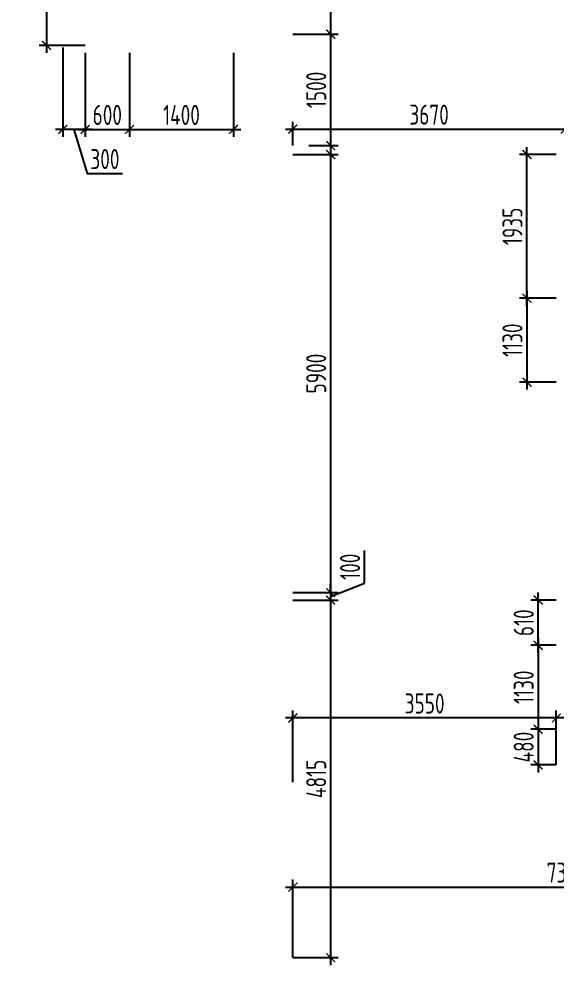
# Model space of a CAD drawing. Header units: millimetres. Extents: x -350007 to 535970, y -888 to 133718.
# Drawn here: x -215606 to -208354, y 82586 to 95327 of the extents above; entities that cross this region are included whole.
import ezdxf

# ---------------------------------------------------------------- set-up
doc = ezdxf.new("R2010")
doc.units = ezdxf.units.MM
doc.layers.add('АР_Размеры нов.', color=15, linetype='Continuous', lineweight=0)
doc.styles.add('ISOCPEUR', font='isocpeur.ttf', dxfattribs={"width": 0.7})
doc.dimstyles.new('R_100', dxfattribs={"dimtxt": 270, "dimasz": 120, "dimexe": 100, "dimexo": 0, "dimgap": 60, "dimtad": 1, "dimdec": 0, "dimrnd": 5, "dimzin": 0, "dimdsep": 46, "dimtxsty": 'ISOCPEUR', "dimblk": 'ARCHTICK', "dimcen": 0, "dimdle": 100, "dimclrd": 256, "dimclre": 256, "dimclrt": 256, "dimadec": 0, "dimazin": 0, "dimtfac": 2, "dimtdec": 0, "dimtofl": 0, "dimtmove": 1, "dimatfit": 3, "dimfxl": 1, "dimtvp": 3, "dimtolj": 1, "dimtzin": 0, "dimarcsym": 0})

# ---------------------------------------------------------------- blocks, each defined once
blk = doc.blocks.new('_ArchTick')
at = {"color": 0, "linetype": 'ByBlock', "const_width": 0.15}
blk.add_lwpolyline([(-0.5, -0.5), (0.5, 0.5)], dxfattribs=at)
blk = doc.blocks.new('*D2854')
at = {"layer": 'АР_Размеры нов.', "lineweight": -2, "ltscale": 100, "transparency": 16777216}
for p, q in [((-211405, 96371), (-211405, 95021)), ((-211914, 96271), (-211305, 96271)), ((-211914, 95121), (-211305, 95121))]:
    blk.add_line(p, q, dxfattribs=at)
at = {"layer": 'АР_Размеры нов.', "lineweight": -2, "ltscale": 100, "transparency": 16777216, "xscale": 120, "yscale": 120, "zscale": 120}
for p, rotation in [((-211405, 96271), 90), ((-211405, 95121), 270)]:
    blk.add_blockref('_ArchTick', p, dxfattribs=dict(at, rotation=rotation))
at = {"layer": 'АР_Размеры нов.', "ltscale": 100, "transparency": 16777216, "insert": (-211600, 95696), "char_height": 270, "attachment_point": 5, "rotation": 90, "style": 'ISOCPEUR'}
blk.add_mtext('\\A1;1150', dxfattribs=at)
blk = doc.blocks.new('*D2612')
at = {"layer": 'АР_Размеры нов.', "lineweight": -2, "ltscale": 100, "transparency": 16777216}
for p, q in [((-208609, 86992), (-208609, 85662)), ((-208364, 86892), (-208709, 86892)), ((-208364, 85762), (-208709, 85762))]:
    blk.add_line(p, q, dxfattribs=at)
at = {"layer": 'АР_Размеры нов.', "lineweight": -2, "ltscale": 100, "transparency": 16777216, "xscale": 120, "yscale": 120, "zscale": 120}
for p, rotation in [((-208609, 86892), 90), ((-208609, 85762), 270)]:
    blk.add_blockref('_ArchTick', p, dxfattribs=dict(at, rotation=rotation))
at = {"layer": 'АР_Размеры нов.', "ltscale": 100, "transparency": 16777216, "insert": (-208804, 86327), "char_height": 270, "attachment_point": 5, "rotation": 90, "style": 'ISOCPEUR'}
blk.add_mtext('\\A1;1130', dxfattribs=at)
blk = doc.blocks.new('*D2613')
at = {"layer": 'АР_Размеры нов.', "lineweight": -2, "ltscale": 100, "transparency": 16777216}
for p, q in [((-208760, 91665), (-208760, 90335)), ((-208364, 91565), (-208860, 91565)), ((-208364, 90435), (-208860, 90435))]:
    blk.add_line(p, q, dxfattribs=at)
at = {"layer": 'АР_Размеры нов.', "lineweight": -2, "ltscale": 100, "transparency": 16777216, "xscale": 120, "yscale": 120, "zscale": 120}
for p, rotation in [((-208760, 91565), 90), ((-208760, 90435), 270)]:
    blk.add_blockref('_ArchTick', p, dxfattribs=dict(at, rotation=rotation))
at = {"layer": 'АР_Размеры нов.', "ltscale": 100, "transparency": 16777216, "insert": (-208955, 91000), "char_height": 270, "attachment_point": 5, "rotation": 90, "style": 'ISOCPEUR'}
blk.add_mtext('\\A1;1130', dxfattribs=at)
blk = doc.blocks.new('*D2787')
at = {"layer": 'АР_Размеры нов.', "lineweight": -2, "ltscale": 100, "transparency": 16777216}
for p, q in [((-208760, 91465), (-208760, 93601)), ((-208364, 93501), (-208860, 93501)), ((-208364, 91565), (-208860, 91565))]:
    blk.add_line(p, q, dxfattribs=at)
at = {"layer": 'АР_Размеры нов.', "lineweight": -2, "ltscale": 100, "transparency": 16777216, "xscale": 120, "yscale": 120, "zscale": 120}
for p, rotation in [((-208760, 93501), 90), ((-208760, 91565), 270)]:
    blk.add_blockref('_ArchTick', p, dxfattribs=dict(at, rotation=rotation))
at = {"layer": 'АР_Размеры нов.', "ltscale": 100, "transparency": 16777216, "insert": (-208955, 92533), "char_height": 270, "attachment_point": 5, "rotation": 90, "style": 'ISOCPEUR'}
blk.add_mtext('\\A1;1935', dxfattribs=at)
blk = doc.blocks.new('*D2788')
at = {"layer": 'АР_Размеры нов.', "lineweight": -2, "ltscale": 100, "transparency": 16777216}
for p, q in [((-208609, 86792), (-208609, 87601)), ((-208364, 87501), (-208709, 87501)), ((-208364, 86892), (-208709, 86892))]:
    blk.add_line(p, q, dxfattribs=at)
at = {"layer": 'АР_Размеры нов.', "lineweight": -2, "ltscale": 100, "transparency": 16777216, "xscale": 120, "yscale": 120, "zscale": 120}
for p, rotation in [((-208609, 87501), 90), ((-208609, 86892), 270)]:
    blk.add_blockref('_ArchTick', p, dxfattribs=dict(at, rotation=rotation))
at = {"layer": 'АР_Размеры нов.', "ltscale": 100, "transparency": 16777216, "insert": (-208804, 87196), "char_height": 270, "attachment_point": 5, "rotation": 90, "style": 'ISOCPEUR'}
blk.add_mtext('\\A1;610', dxfattribs=at)
blk = doc.blocks.new('*D2826')
at = {"layer": 'АР_Размеры нов.', "lineweight": -2, "ltscale": 100, "transparency": 16777216}
for p, q in [((-214672, 96470), (-215334, 96470)), ((-215234, 96570), (-215234, 94870)), ((-214712, 94970), (-215334, 94970))]:
    blk.add_line(p, q, dxfattribs=at)
at = {"layer": 'АР_Размеры нов.', "lineweight": -2, "ltscale": 100, "transparency": 16777216, "xscale": 120, "yscale": 120, "zscale": 120}
for p, rotation in [((-215234, 96470), 90), ((-215234, 94970), 270)]:
    blk.add_blockref('_ArchTick', p, dxfattribs=dict(at, rotation=rotation))
at = {"layer": 'АР_Размеры нов.', "ltscale": 100, "transparency": 16777216, "insert": (-215429, 95720), "char_height": 270, "attachment_point": 5, "rotation": 90, "style": 'ISOCPEUR'}
blk.add_mtext('\\A1;1500', dxfattribs=at)
blk = doc.blocks.new('*D3112')
at = {"layer": 'АР_Размеры нов.', "lineweight": -2, "ltscale": 100, "transparency": 16777216}
for p, q in [((-214115, 94869), (-214115, 93739)), ((-212714, 94869), (-212714, 93739)), ((-214215, 93839), (-212614, 93839))]:
    blk.add_line(p, q, dxfattribs=at)
at = {"layer": 'АР_Размеры нов.', "lineweight": -2, "ltscale": 100, "transparency": 16777216, "xscale": 120, "yscale": 120, "zscale": 120, "rotation": 180}
blk.add_blockref('_ArchTick', (-214115, 93839), dxfattribs=at)
at = {"layer": 'АР_Размеры нов.', "lineweight": -2, "ltscale": 100, "transparency": 16777216, "xscale": 120, "yscale": 120, "zscale": 120}
blk.add_blockref('_ArchTick', (-212714, 93839), dxfattribs=at)
at = {"layer": 'АР_Размеры нов.', "ltscale": 100, "transparency": 16777216, "insert": (-213415, 94034), "char_height": 270, "attachment_point": 5, "style": 'ISOCPEUR'}
blk.add_mtext('\\A1;1400', dxfattribs=at)
blk = doc.blocks.new('*D2916')
at = {"layer": 'АР_Размеры нов.', "lineweight": -2, "ltscale": 100, "transparency": 16777216}
for p, q in [((-215015, 94942), (-215015, 93739)), ((-214715, 94869), (-214715, 93739)), ((-214615, 93839), (-215115, 93839)), ((-214865, 93839), (-214687, 93244)), ((-214687, 93244), (-214208, 93244))]:
    blk.add_line(p, q, dxfattribs=at)
at = {"layer": 'АР_Размеры нов.', "lineweight": -2, "ltscale": 100, "transparency": 16777216, "xscale": 120, "yscale": 120, "zscale": 120, "rotation": 180}
blk.add_blockref('_ArchTick', (-215015, 93839), dxfattribs=at)
at = {"layer": 'АР_Размеры нов.', "lineweight": -2, "ltscale": 100, "transparency": 16777216, "xscale": 120, "yscale": 120, "zscale": 120}
blk.add_blockref('_ArchTick', (-214715, 93839), dxfattribs=at)
at = {"layer": 'АР_Размеры нов.', "ltscale": 100, "transparency": 16777216, "insert": (-214447, 93439), "char_height": 270, "attachment_point": 5, "style": 'ISOCPEUR'}
blk.add_mtext('\\A1;300', dxfattribs=at)
blk = doc.blocks.new('*D2917')
at = {"layer": 'АР_Размеры нов.', "lineweight": -2, "ltscale": 100, "transparency": 16777216}
for p, q in [((-214715, 94869), (-214715, 93739)), ((-214115, 94869), (-214115, 93739)), ((-214815, 93839), (-214015, 93839))]:
    blk.add_line(p, q, dxfattribs=at)
at = {"layer": 'АР_Размеры нов.', "lineweight": -2, "ltscale": 100, "transparency": 16777216, "xscale": 120, "yscale": 120, "zscale": 120, "rotation": 180}
blk.add_blockref('_ArchTick', (-214715, 93839), dxfattribs=at)
at = {"layer": 'АР_Размеры нов.', "lineweight": -2, "ltscale": 100, "transparency": 16777216, "xscale": 120, "yscale": 120, "zscale": 120}
blk.add_blockref('_ArchTick', (-214115, 93839), dxfattribs=at)
at = {"layer": 'АР_Размеры нов.', "ltscale": 100, "transparency": 16777216, "insert": (-214415, 94034), "char_height": 270, "attachment_point": 5, "style": 'ISOCPEUR'}
blk.add_mtext('\\A1;600', dxfattribs=at)
blk = doc.blocks.new('*D3167')
at = {"layer": 'АР_Размеры нов.', "lineweight": -2, "ltscale": 500, "transparency": 16777216}
for p, q in [((-211405, 95221), (-211405, 93521)), ((-211914, 95121), (-211305, 95121)), ((-211701, 93621), (-211305, 93621))]:
    blk.add_line(p, q, dxfattribs=at)
at = {"layer": 'АР_Размеры нов.', "lineweight": -2, "ltscale": 500, "transparency": 16777216, "xscale": 120, "yscale": 120, "zscale": 120}
for p, rotation in [((-211405, 95121), 90), ((-211405, 93621), 270)]:
    blk.add_blockref('_ArchTick', p, dxfattribs=dict(at, rotation=rotation))
at = {"layer": 'АР_Размеры нов.', "lineweight": 13, "ltscale": 500, "transparency": 16777216, "insert": (-211600, 94371), "char_height": 270, "attachment_point": 5, "rotation": 90, "style": 'ISOCPEUR'}
blk.add_mtext('\\A1;1500', dxfattribs=at)
blk = doc.blocks.new('*D3168')
at = {"layer": 'АР_Размеры нов.', "lineweight": -2, "ltscale": 500, "transparency": 16777216}
for p, q in [((-211405, 93601), (-211405, 87501)), ((-211914, 93501), (-211305, 93501)), ((-211914, 87601), (-211305, 87601))]:
    blk.add_line(p, q, dxfattribs=at)
at = {"layer": 'АР_Размеры нов.', "lineweight": -2, "ltscale": 500, "transparency": 16777216, "xscale": 120, "yscale": 120, "zscale": 120}
for p, rotation in [((-211405, 93501), 90), ((-211405, 87601), 270)]:
    blk.add_blockref('_ArchTick', p, dxfattribs=dict(at, rotation=rotation))
at = {"layer": 'АР_Размеры нов.', "lineweight": 13, "ltscale": 500, "transparency": 16777216, "insert": (-211600, 90551), "char_height": 270, "attachment_point": 5, "rotation": 90, "style": 'ISOCPEUR'}
blk.add_mtext('\\A1;5900', dxfattribs=at)
blk = doc.blocks.new('*D3169')
at = {"layer": 'АР_Размеры нов.', "lineweight": -2, "ltscale": 500, "transparency": 16777216}
for p, q in [((-210948, 87729), (-210948, 88170)), ((-211405, 87551), (-210948, 87729)), ((-211405, 87601), (-211405, 87721)), ((-211914, 87601), (-211305, 87601)), ((-211405, 87601), (-211405, 87501)), ((-211914, 87501), (-211305, 87501)), ((-211405, 87501), (-211405, 87381))]:
    blk.add_line(p, q, dxfattribs=at)
at = {"layer": 'АР_Размеры нов.', "lineweight": -2, "ltscale": 500, "transparency": 16777216, "xscale": 120, "yscale": 120, "zscale": 120}
for p, rotation in [((-211405, 87601), 270), ((-211405, 87501), 90)]:
    blk.add_blockref('_ArchTick', p, dxfattribs=dict(at, rotation=rotation))
at = {"layer": 'АР_Размеры нов.', "lineweight": 13, "ltscale": 500, "transparency": 16777216, "insert": (-211143, 87950), "char_height": 270, "attachment_point": 5, "rotation": 90, "style": 'ISOCPEUR'}
blk.add_mtext('\\A1;100', dxfattribs=at)
blk = doc.blocks.new('*D3170')
at = {"layer": 'АР_Размеры нов.', "lineweight": -2, "ltscale": 500, "transparency": 16777216}
for p, q in [((-211405, 87601), (-211405, 82586)), ((-211914, 87501), (-211305, 87501)), ((-211914, 82686), (-211305, 82686))]:
    blk.add_line(p, q, dxfattribs=at)
at = {"layer": 'АР_Размеры нов.', "lineweight": -2, "ltscale": 500, "transparency": 16777216, "xscale": 120, "yscale": 120, "zscale": 120}
for p, rotation in [((-211405, 87501), 90), ((-211405, 82686), 270)]:
    blk.add_blockref('_ArchTick', p, dxfattribs=dict(at, rotation=rotation))
at = {"layer": 'АР_Размеры нов.', "lineweight": 13, "ltscale": 500, "transparency": 16777216, "insert": (-211600, 85093), "char_height": 270, "attachment_point": 5, "rotation": 90, "style": 'ISOCPEUR'}
blk.add_mtext('\\A1;4815', dxfattribs=at)
blk = doc.blocks.new('*D3171')
at = {"layer": 'АР_Размеры нов.', "lineweight": -2, "ltscale": 500, "transparency": 16777216}
for p, q in [((-208364, 85762), (-208709, 85762)), ((-208609, 85862), (-208609, 85181)), ((-208364, 85281), (-208709, 85281))]:
    blk.add_line(p, q, dxfattribs=at)
at = {"layer": 'АР_Размеры нов.', "lineweight": -2, "ltscale": 500, "transparency": 16777216, "xscale": 120, "yscale": 120, "zscale": 120}
for p, rotation in [((-208609, 85762), 90), ((-208609, 85281), 270)]:
    blk.add_blockref('_ArchTick', p, dxfattribs=dict(at, rotation=rotation))
at = {"layer": 'АР_Размеры нов.', "lineweight": 13, "ltscale": 500, "transparency": 16777216, "insert": (-208804, 85521), "char_height": 270, "attachment_point": 5, "rotation": 90, "style": 'ISOCPEUR'}
blk.add_mtext('\\A1;480', dxfattribs=at)
blk = doc.blocks.new('*D3178')
at = {"layer": 'АР_Размеры нов.', "lineweight": -2, "ltscale": 500, "transparency": 16777216}
for p, q in [((-211915, 93621), (-211915, 93943)), ((-208244, 93621), (-208244, 93943)), ((-212015, 93843), (-208144, 93843))]:
    blk.add_line(p, q, dxfattribs=at)
at = {"layer": 'АР_Размеры нов.', "lineweight": -2, "ltscale": 500, "transparency": 16777216, "xscale": 120, "yscale": 120, "zscale": 120, "rotation": 180}
blk.add_blockref('_ArchTick', (-211915, 93843), dxfattribs=at)
at = {"layer": 'АР_Размеры нов.', "lineweight": -2, "ltscale": 500, "transparency": 16777216, "xscale": 120, "yscale": 120, "zscale": 120}
blk.add_blockref('_ArchTick', (-208244, 93843), dxfattribs=at)
at = {"layer": 'АР_Размеры нов.', "lineweight": 13, "ltscale": 500, "transparency": 16777216, "insert": (-210079, 94038), "char_height": 270, "attachment_point": 5, "style": 'ISOCPEUR'}
blk.add_mtext('\\A1;3670', dxfattribs=at)
blk = doc.blocks.new('*D3186')
at = {"layer": 'АР_Размеры нов.', "lineweight": -2, "ltscale": 500, "transparency": 16777216}
for p, q in [((-211914, 85048), (-211914, 86013)), ((-208364, 85281), (-208364, 86013)), ((-208264, 85913), (-212014, 85913))]:
    blk.add_line(p, q, dxfattribs=at)
at = {"layer": 'АР_Размеры нов.', "lineweight": -2, "ltscale": 500, "transparency": 16777216, "xscale": 120, "yscale": 120, "zscale": 120, "rotation": 180}
blk.add_blockref('_ArchTick', (-211914, 85913), dxfattribs=at)
at = {"layer": 'АР_Размеры нов.', "lineweight": -2, "ltscale": 500, "transparency": 16777216, "xscale": 120, "yscale": 120, "zscale": 120}
blk.add_blockref('_ArchTick', (-208364, 85913), dxfattribs=at)
at = {"layer": 'АР_Размеры нов.', "lineweight": 13, "ltscale": 500, "transparency": 16777216, "insert": (-210139, 86108), "char_height": 270, "attachment_point": 5, "style": 'ISOCPEUR'}
blk.add_mtext('\\A1;3550', dxfattribs=at)
blk = doc.blocks.new('*D3191')
at = {"layer": 'АР_Размеры нов.', "lineweight": -2, "ltscale": 500, "transparency": 16777216}
for p, q in [((-211914, 82686), (-211914, 83736)), ((-204546, 82686), (-204546, 83736)), ((-212014, 83636), (-204446, 83636))]:
    blk.add_line(p, q, dxfattribs=at)
at = {"layer": 'АР_Размеры нов.', "lineweight": -2, "ltscale": 500, "transparency": 16777216, "xscale": 120, "yscale": 120, "zscale": 120, "rotation": 180}
blk.add_blockref('_ArchTick', (-211914, 83636), dxfattribs=at)
at = {"layer": 'АР_Размеры нов.', "lineweight": -2, "ltscale": 500, "transparency": 16777216, "xscale": 120, "yscale": 120, "zscale": 120}
blk.add_blockref('_ArchTick', (-204546, 83636), dxfattribs=at)
at = {"layer": 'АР_Размеры нов.', "lineweight": 13, "ltscale": 500, "transparency": 16777216, "insert": (-208230, 83831), "char_height": 270, "attachment_point": 5, "style": 'ISOCPEUR'}
blk.add_mtext('\\A1;7370', dxfattribs=at)

msp = doc.modelspace()

# ---------------------------------------------------------------- dimensions: what is measured, and where the dimension line sits
at = {"layer": 'АР_Размеры нов.', "ltscale": 100}
for base, p1, p2, override, picture, middle in [((-215233.9, 94969.7), (-214672.2, 96470.4), (-214712.2, 94969.7), {"dimpost": '\\X', "dimfxl": 300, "dimarcsym": 1}, '*D2826', (-215428.9, 95720)), ((-211404.8, 95120.7), (-211914, 96270.7), (-211914, 95120.7), {"dimpost": '\\X', "dimfxl": 300, "dimarcsym": 1}, '*D2854', (-211599.8, 95695.7)), ((-208760.1, 93500.7), (-208363.8, 91564.9), (-208363.8, 93500.7), {"dimpost": '\\X', "dimfxl": 2.5, "dimarcsym": 1}, '*D2787', (-208955.1, 92532.8)), ((-208760.1, 90434.9), (-208363.8, 91564.9), (-208363.9, 90434.9), {"dimpost": '\\X', "dimfxl": 2.5, "dimarcsym": 1}, '*D2613', (-208955.1, 90999.9)), ((-208609.3, 87500.7), (-208363.8, 86892), (-208364.4, 87500.7), {"dimpost": '\\X', "dimfxl": 2.5, "dimarcsym": 1}, '*D2788', (-208804.3, 87196.3)), ((-208609.3, 85761.9), (-208363.8, 86892), (-208363.8, 85761.9), {"dimpost": '\\X', "dimfxl": 2.5, "dimarcsym": 1}, '*D2612', (-208804.3, 86326.9))]:
    dim = msp.add_linear_dim(base=base, p1=p1, p2=p2, angle=90, dimstyle='R_100', override=override, dxfattribs=at)
    dim.commit()
    dim.dimension.update_dxf_attribs({"geometry": picture, "text_midpoint": middle})
at = {"layer": 'АР_Размеры нов.', "lineweight": 13, "ltscale": 500}
for base, p1, p2, override, picture, middle in [((-211404.8, 93620.7), (-211914, 95120.7), (-211701, 93620.7), {"dimpost": '\\X', "dimfxl": 300, "dimarcsym": 1}, '*D3167', (-211599.8, 94370.7)), ((-211404.8, 87600.7), (-211914, 93500.7), (-211914, 87600.7), {"dimpost": '\\X'}, '*D3168', (-211599.8, 90550.7)), ((-211404.8, 82685.7), (-211914, 87500.7), (-211914, 82685.7), {"dimpost": '\\X'}, '*D3170', (-211599.8, 85093.2))]:
    dim = msp.add_linear_dim(base=base, p1=p1, p2=p2, angle=90, dimstyle='R_100', override=override, dxfattribs=at)
    dim.commit()
    dim.dimension.update_dxf_attribs({"geometry": picture, "text_midpoint": middle})
at = {"layer": 'АР_Размеры нов.', "ltscale": 100}
for base, p1, p2, picture, middle in [((-215015.4, 93839), (-214715.3, 94868.9), (-215015.4, 94941.5), '*D2916', (-214626.8, 93439)), ((-214115.3, 93839), (-214715.3, 94868.9), (-214115.3, 94868.9), '*D2917', (-214415.3, 94034)), ((-212714, 93839), (-214115.3, 94868.9), (-212714, 94868.9), '*D3112', (-213414.7, 94034))]:
    dim = msp.add_linear_dim(base=base, p1=p1, p2=p2, dimstyle='R_100', override={"dimpost": '\\X', "dimfxl": 300, "dimarcsym": 1}, dxfattribs=at)
    dim.commit()
    dim.dimension.update_dxf_attribs({"geometry": picture, "text_midpoint": middle})
at = {"layer": 'АР_Размеры нов.', "lineweight": 13, "ltscale": 500}
for base, p1, p2, picture, middle in [((-208243.8, 93843), (-211915, 93620.7), (-208243.8, 93620.9), '*D3178', (-210079.4, 94038)), ((-211914, 85912.6), (-208363.8, 85280.7), (-211914, 85047.6), '*D3186', (-210138.9, 86107.6)), ((-204546.3, 83635.7), (-211914, 82685.7), (-204546.3, 82685.7), '*D3191', (-208230.2, 83830.7))]:
    dim = msp.add_linear_dim(base=base, p1=p1, p2=p2, dimstyle='R_100', override={"dimpost": '\\X'}, dxfattribs=at)
    dim.commit()
    dim.dimension.update_dxf_attribs({"geometry": picture, "text_midpoint": middle})
for base, p1, p2, override, picture, middle in [((-211404.8, 87500.7), (-211914, 87600.7), (-211914, 87500.7), {"dimpost": '\\X'}, '*D3169', (-210948.2, 87789.2)), ((-208609.3, 85280.7), (-208363.8, 85761.9), (-208363.8, 85280.7), {"dimpost": '\\X', "dimfxl": 2.5, "dimarcsym": 1}, '*D3171', (-208609.3, 85521.3))]:
    dim = msp.add_linear_dim(base=base, p1=p1, p2=p2, angle=90, dimstyle='R_100', override=override, dxfattribs=at)
    dim.commit()
    dim.dimension.update_dxf_attribs({"geometry": picture, "text_midpoint": middle, "dimtype": 160})

doc.saveas('drawing.dxf')
